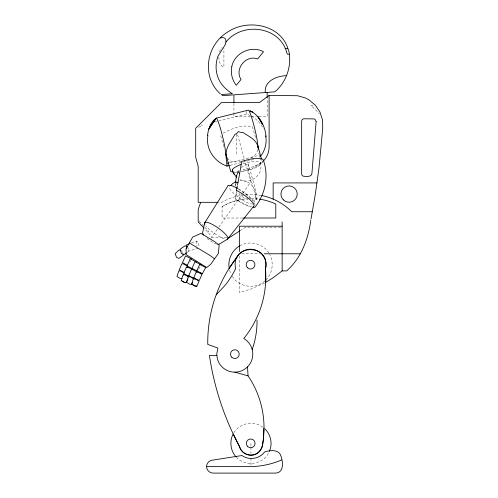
<?xml version="1.0" encoding="UTF-8"?>
<svg xmlns="http://www.w3.org/2000/svg" width="498" height="498" viewBox="0 0 498 498"><rect width="100%" height="100%" fill="white"/><g stroke="black" fill="none" stroke-linecap="round" stroke-linejoin="round"><path stroke-width="0.37" stroke-dasharray="2.49 1.87" d="M236.482 189.931L235.517 199.194L243.541 204.087L250.619 207.087M241.418 167.565L244.319 165.442L248.365 163.861L247.911 168.262L256.551 199.623L252.206 200.14M256.551 199.623L257.005 195.222L248.365 163.861M236.631 192.496L235.573 198.677L236.033 199.019A16.496 3.897 33 0 0 252 206.633M219.518 51.873L220.321 49.763L222.195 47.472M257.877 149.624C256.8 153.085 254.715 156.59 251.16 157.928M253.731 202.555C260.261 193.1 251.16 179.031 239.905 180.855M189.775 262.265L190.859 260.336M198.559 269.325L200.015 266.741M210.841 238.474L218.398 227.767M218.846 227.138L242.408 193.766M242.85 193.137L250.662 182.075L244.599 160.051M265.938 280.057C272.468 273.408 274.193 262.664 269.667 254.447M233.942 432.681C239.787 422.74 254.721 420.082 263.436 427.726M268.434 453.46C262.247 464.646 245.564 466.844 236.687 457.637M238.169 171.318L239.059 170.21M263.791 160.624L260.572 163.481L254.808 166.357M207.809 232.336L208.724 231.495L204.666 227.094M264.812 280.922C255.43 289.83 238.623 287.259 232.143 276.116M187.148 252.511L189.01 251.235L187.939 247.637M240.073 230.705L245.483 227.219L281.382 227.219M223.135 133.097C231.856 128.515 242.594 124.257 252.442 126.791L255.922 138.867M242.794 218.012L222.083 218.012L222.083 206.62C228.781 202.674 236.257 200.084 243.964 199.044M264.475 283.001L251.036 289.052L239.47 292.494L239.47 256.096M239.669 245.831C249.722 239.943 263.635 243.671 269.393 253.793M191.431 242.987L196.374 241.088L198.627 242.738L199.094 247.126M198.615 127.214L202.524 125.795L201.441 124.705M198.447 248.091L189.022 251.042L186.974 249.542M214.439 122.078L246.554 114.048L249.797 115.436M229.317 162.746L259.19 155.276L258.786 152.251M230.064 165.348L253.961 159.372M241.791 171.791C248.869 169.88 257.833 168.766 262.44 162.529L261.83 160.306M243.896 194.967C236.083 195.801 228.557 198.478 221.728 202.319L218.697 202.319M234.714 172.464L236.662 172.376M313.105 105.203L310.858 105.203L319.448 113.793M250.55 116.526L233.929 116.526L233.929 113.432M251.266 116.526L256.19 116.526M258.86 116.526L267.171 116.526L267.171 98.43M226.808 237.309L212.391 237.309L204.267 228.495M241.798 253.775L259.645 253.775M240.291 179.647C250.606 185.225 263.89 174.281 260.435 163.027M247.867 199.549L243.821 197.899L240.347 195.291L238.573 193.043M216.481 244.182L212.714 242.408L206.975 238.399M238.243 188.686C244.45 192.907 252.305 197.009 255.113 204.348M251.54 116.308C256.713 119.122 260.908 123.548 263.548 128.795M199.107 221.062L204.168 226.553M227.349 157.978C229.068 160.456 232.006 162.286 235.106 161.943A16.546 5.739 -16 0 0 241.038 161.209M229.534 270.302L231.165 274.242M181.832 251.067L182.374 252.424M237.633 134.771L244.394 159.31M220.757 135.811L224.019 147.638M235.448 183.799L235.921 187.298M196.374 241.088L196.922 246.211M218.834 56.953C219.02 60.625 219.624 66.134 223.919 67.118L223.919 48.15M235.803 185.486L235.735 183.501M259.19 155.276L259.19 157.368M250.961 443.369L250.961 446.463M250.961 447.235L250.961 453.423M250.961 458.067L250.961 465.798M246.554 111.259L246.554 114.048M236.811 134.118L236.811 155.121M233.929 103.372L233.929 112.654M260.037 159.136A16.621 4.102 -15.4 0 1 258.369 164.259A16.621 4.102 -15.4 0 1 241.312 170.042M252.878 203.925A14.542 3.368 35.2 0 1 237.87 196.866A14.542 3.368 35.2 0 1 229.846 186.569M238.635 189.501A14.542 3.368 35.2 0 1 251.148 199.244M224.305 238.803A14.125 3.274 35.2 0 1 206.004 225.874M243.13 163.767A14.542 3.586 -15.4 0 1 260.392 163.232A14.542 3.586 -15.4 0 1 240.982 171.362M239.015 171.598A14.542 3.586 -15.4 0 1 234.651 171.605M245.707 194.706A57.475 57.475 0 0 1 261.139 195.446M222.083 206.62A57.233 57.233 0 0 1 257.927 198.939"/><path stroke-width="0.75" d="M263.971 428.131C263.006 436.665 265.085 448.169 256.775 453.591C250.363 457.45 241.269 453.684 239.463 446.426A279.671 279.671 0 0 1 209.421 355.435L216.898 355.435M257.964 147.744C257.391 139.894 248.739 136.452 243.049 132.512L240.391 132.294L238.405 131.572L237.011 133.14L234.739 134.591C231.203 141.613 223.882 148.983 226.858 157.38M235.604 182.33L236.488 175.209M206.577 466.595C206.589 463.725 208.618 461.08 211.395 460.32L241.997 455.539C248.919 460.588 259.502 458.938 264.55 452.022C269.866 450.092 279.434 449.103 281.09 456.479C283.045 462.281 284.202 472.951 275.251 473.1L213.076 473.1C209.596 473.125 206.552 470.081 206.577 466.595L249.535 466.595C260.541 466.595 271.535 464.31 281.631 459.934M207.517 135.549C208.22 129.094 210.673 121.942 216.219 118.151L248.328 110.12A18.712 1.737 76 0 1 252.86 121.556A18.712 1.737 76 0 1 257.385 141.656L258.387 149.226M207.952 135.406C205.238 148.634 214.526 162.093 227.076 166.095L229.317 165.535M237.502 185.019L239.775 172.937M239.893 172.24L241.667 161.806M311.02 219.014L315.359 194.064L319.006 167.726L322.754 128.023L322.474 119.819L319.94 112.013L315.352 105.203L309.065 99.924L305.436 97.988L297.543 95.722L269.113 95.435L259.34 102.625L221.349 102.625L195.695 128.279L195.695 157.318L198.192 166.357L198.192 202.319L217.937 202.319M236.886 187.97L236.426 190.448L236.899 190.672M236.774 175.57L236.6 177.263M236.942 187.933L237.303 186.047M310.789 220.259C308.274 239.096 301.24 258.026 286.699 270.893L282.142 270.893L272.524 278.177L265.658 282.372M235.778 182.336L235.909 181.826L236.394 183.003L238.094 182.162M237.048 174.63L237.982 171.748L239.687 173.485M252.181 349.459C255.536 340.059 257.186 330.056 257.03 320.077M200.688 202.319L198.192 209.384L198.192 221.909L203.763 227.947M265.72 282.372L265.509 268.683A15.488 15.488 0 0 0 237.141 256.931A139.247 139.247 0 0 0 217.694 290.813L214.993 298.165A139.247 139.247 0 0 0 207.759 344.417L217.919 348.071L216.73 354.128L217.34 358.797A18.034 18.034 0 0 0 245.744 368.433A18.034 18.034 0 0 0 243.777 338.509A98.056 98.056 0 0 0 265.509 268.683C270.812 243.298 230.288 243.298 235.591 268.683A85.818 85.818 0 0 1 225.494 284.856L216.213 294.841M269.3 451.375C272.854 444.042 270.806 434.86 265.229 429.095M183.638 275.251L184.235 273.9M192.558 282.372L191.668 284.395L189.726 284.24L186.507 282.285L188.306 276.645L190.466 276.826L194.046 278.992M186.968 267.663L187.565 266.306L183.986 264.139L181.938 263.697L179.243 269.791L182.822 271.958L184.185 272.25M187.939 279.036L186.364 282.59L184.409 282.459L181.185 280.505M229.261 268.217L237.141 256.931M215.223 119.452L208.874 129.026L215.223 119.452L209.571 126.897L216.219 118.151A18.712 1.737 76 0 1 220.745 129.586A18.712 1.737 76 0 1 225.27 149.686L227.076 166.095M260.566 156.254C265.042 150.62 267.021 142.988 265.72 135.904M217.85 244.506L218.74 244.425L227.505 239.146L253.563 206.377M263.791 160.624C267.177 156.895 269.107 151.909 269.113 146.873L269.113 95.435M230.848 185.493L232.348 183.874L235.467 181.957M225.999 41.957C242.912 21.065 280.754 26.531 287.066 53.684A3.113 0.834 78.8 0 0 287.527 54.189L289.133 54.207M239.669 245.831C231.9 250.444 227.325 259.987 229.348 268.895M186.526 252.94L184.042 254.646L181.415 253.513L180.133 249.193L185.1 245.775L187.067 246.628M239.619 230.997L229.839 237.309L228.321 237.309M189.308 243.796L186.482 244.885L186.837 248.209M241.717 161.333C248.514 159.677 256.121 156.764 263 159.31C269.25 175.346 265.552 194.102 254.852 207.392L253.183 207.598M227.076 163.307L228.57 162.933M233.182 94.913L222.923 95.672L221.299 94.545L232.423 93.724C227.654 90.761 223.266 86.951 220.228 82.139C215.503 74.152 214.924 64.777 217.987 56.075L224.1 46.495C226.926 43.114 227.057 35.638 220.433 37.979M285.068 48.58L287.925 48.58C280.312 24.371 247.494 18.706 227.903 31.872C206.259 44.795 201.055 76.393 220.29 93.848M286.338 75.652C276.863 75.964 264.015 81.018 265.297 92.535M317.002 182.922L273.153 182.922L273.153 199.156M312.352 211.737L291.741 211.737C284.296 204.23 274.828 198.814 264.581 196.193A57.475 57.475 0 0 0 261.83 195.583M243.566 218.012L275.786 218.012L275.786 204.037A57.233 57.233 0 0 0 259.464 199.138M282.142 226.204L239.47 226.204L239.47 251.478M264.301 253.775L300.381 253.775M183.874 274.597L185.318 274.697L188.898 276.869M186.389 282.54L184.434 282.403L181.216 280.449L183.127 274.585L185.3 274.734L188.879 276.907M182.156 278.631L180.214 278.475L176.989 276.521L178.794 270.881L180.948 271.055L183.93 272.867M193.33 278.699L195.477 278.899L199.057 281.071L196.816 286.207L194.886 286.026L191.662 284.072M195.496 278.861L193.355 278.662L191.693 284.022L194.911 285.976L196.841 286.157M234.097 172.395L230.761 171.549L225.849 154.293M189.259 275.998L187.186 275.612L183.606 273.439L186.464 267.034L188.53 267.438L192.104 269.63M194.382 278.164L192.334 277.728L188.754 275.556L191.45 269.462L193.504 269.904L197.084 272.076M234.763 372.162L248.048 375.859A92.136 92.136 0 0 1 262.676 443.369A11.809 11.809 0 0 1 239.463 446.426L233.207 433.939C229.205 441.29 230.462 450.97 236.233 457.04M187.316 265.253L182.449 262.62L185.53 255.891L191.587 259.047M192.521 268.752L187.018 265.882L190.261 258.823L196.318 261.979M197.469 271.254L191.967 268.385L195.048 261.655L201.105 264.812M200.377 272.991L202.3 273.695M249.89 110.786C259.701 115.15 265.322 126.492 266.057 136.794M181.179 250.78L179.205 249.928L175.103 253.681L176.56 257.341L178.919 258.362L183.451 255.132L182.915 253.781M237.571 188.331L231.962 185.729L228.202 185.331L204.628 222.986L202.593 233.014L203.564 235.05M189.377 242.98L210.237 255.623L214.576 258.804M233.786 173.453L236.419 177.126M258.991 118.493L257.852 116.632L262.402 124.064L259.751 119.725M287.763 48.58L288.703 50.472C292.121 65.437 286.605 81.983 274.859 91.825L233.929 94.857L233.929 102.594M232.336 170.055L234.147 174.288M257.759 145.522L261.425 158.831M247.512 366.877L248.048 375.859M282.142 221.909L282.142 270.893M267.171 92.398L267.171 97.676M204.927 224.206A14.125 3.274 35.2 0 1 216.698 227.013A14.125 3.274 35.2 0 1 227.505 239.146M236.899 190.672A16.496 3.897 33 0 1 250.32 200.047A16.496 3.897 33 0 1 253.513 206.446M232.715 170.92A14.542 3.586 -15.4 0 1 241.032 164.489M186.103 248.888L186.053 254.596L206.77 267.519L210.729 264.289L218.423 253.32L219.157 244.985L214.501 241.567L200.974 233.369L192.658 237.079L186.103 248.888M316.13 121.593L311.91 173.472C311.524 177.226 306.407 176.423 303.954 176.267A2.297 2.297 0 0 1 301.657 173.97L301.657 121.238A2.459 2.459 0 0 1 304.122 118.773L313.964 118.891L315.346 119.738L316.13 121.593M231.844 66.396C230.437 72.994 232.087 80.029 236.289 85.314L241.026 79.475C234.203 68.967 245.993 54.438 257.671 58.945L263.51 51.748C251.322 45.069 234.651 52.782 231.844 66.396M196.312 271.846L193.772 277.623L197.333 279.826L199.393 280.243L201.92 274.485L198.353 272.3L196.299 271.864M199.698 264.438L196.797 270.825L202.294 273.713L205.755 267.594L199.698 264.438M251.571 111.627L250.17 111.029L252.872 112.33L251.571 111.627M283.331 199.841A8.136 8.136 0 0 0 296.951 196.193A8.136 8.136 0 0 0 286.979 186.221A8.136 8.136 0 0 0 283.331 199.841M247.606 446.457A4.37 4.37 0 0 0 254.914 444.496A4.37 4.37 0 0 0 249.56 439.149A4.37 4.37 0 0 0 247.606 446.457M247.462 267.762A4.37 4.37 0 0 0 254.771 265.801A4.37 4.37 0 0 0 249.423 260.454A4.37 4.37 0 0 0 247.462 267.762M231.763 357.215A4.37 4.37 0 0 0 239.071 355.255A4.37 4.37 0 0 0 233.724 349.907A4.37 4.37 0 0 0 231.763 357.215"/></g></svg>
